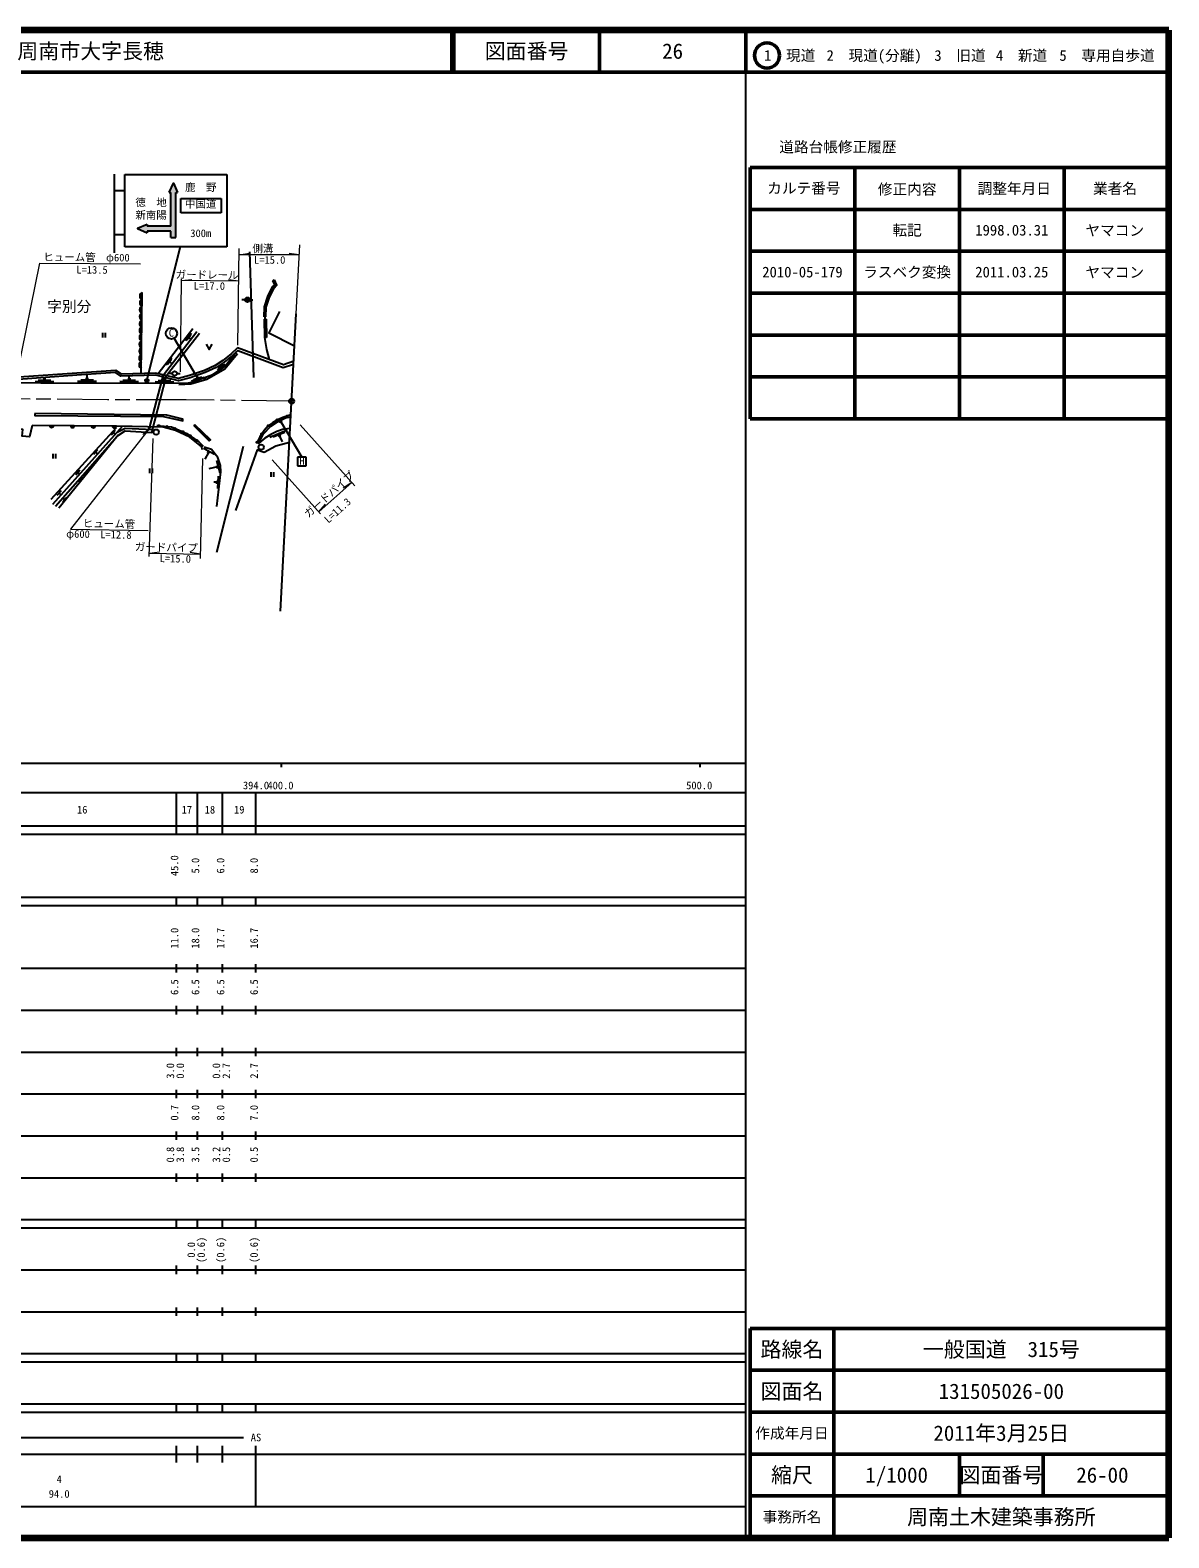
# Model space of a CAD drawing. Units: millimetres at full size, sheet at 1:1000; details may follow other scales. Extents: x 40000 to 680000, y 20000 to 380000.
# Drawn here: x 408070 to 680000, y 20000 to 380000 of the extents above; entities that cross this region are included whole.
import ezdxf
from ezdxf.enums import TextEntityAlignment as Align

# ---------------------------------------------------------------- set-up
doc = ezdxf.new("R2010")
doc.units = ezdxf.units.MM
doc.header["$LTSCALE"] = 1000
doc.header["$PDMODE"] = 32
doc.header["$PDSIZE"] = 500
doc.linetypes.add('CHAIN', pattern=[18.5, 12, -1.5, 3.5, -1.5])
for name, color, linetype, lineweight in [('M-BGD', 7, 'Continuous', 25), ('M-BGD-EXST', 7, 'Continuous', 25), ('M-BMK', 2, 'CHAIN', 13), ('M-BMK-OTRS', 5, 'Continuous', 25), ('M-BMK-ROW', 30, 'Continuous', 25), ('M-BMK-SRVR', 3, 'Continuous', 25), ('M-STR-HTXT', 7, 'Continuous', 13), ('M-STR-STRC', 7, 'Continuous', 25), ('M-TTL', 2, 'Continuous', 140), ('M-TTL-BAND', 7, 'Continuous', 25), ('M-TTL-FRAM', 2, 'Continuous', 50), ('M-TTL-LINE', 7, 'Continuous', 50)]:
    doc.layers.add(name, color=color, linetype=linetype, lineweight=lineweight)
for name, color, linetype in [('M-BMK-HTXT', 7, 'Continuous'), ('M-OTRS', 6, 'Continuous'), ('M-TTL-TXT', 7, 'Continuous')]:
    doc.layers.add(name, color=color, linetype=linetype)
doc.styles.add('ＭＳ ゴシック', font='')
doc.styles.get('ＭＳ ゴシック').set_extended_font_data('MS Gothic')

msp = doc.modelspace()

# ---------------------------------------------------------------- hatches: boundary and pattern name
at = {"layer": 'M-BGD'}
for points in [[(466319, 318430), (466531, 318644), (466213, 318938), (465964, 318687), (465469, 317713), (465855, 317517)], [(466393, 320348), (466002, 320162), (466463, 319189), (466854, 319375)], [(460497, 315620, -1), (459397, 315620, -1)], [(465215, 316256), (464813, 316421), (464297, 314806), (464709, 314674)], [(464426, 312822), (463993, 312833), (463958, 311537), (464390, 311525)], [(464417, 310998), (463984, 310992), (464001, 309629), (464434, 309634)], [(464455, 307992), (464022, 307986), (464040, 306640), (464473, 306645)], [(412691, 285556), (413682, 285549, -0.82183)], [(417691, 285519), (418682, 285511, -0.82183)], [(422691, 285481), (423682, 285474, -0.82183)], [(427691, 285444), (428681, 285436, -0.82183)]]:
    msp.add_hatch(color=256, dxfattribs=at).paths.add_polyline_path(points)
at = {"layer": 'M-BGD-EXST'}
for points in [[(448609, 296525, -1), (448169, 296286, -0.41421), (448269, 296625, -0.41421)], [(468055, 286724, -1), (467616, 286485, -0.41421), (467716, 286824, -0.41421)]]:
    msp.add_hatch(color=256, dxfattribs=at).paths.add_polyline_path(points)
at = {"layer": 'M-STR-STRC'}
for points in [[(441680, 330479), (441680, 332021), (436025, 332021), (436025, 331621), (433715, 332621), (436025, 333621), (436025, 333221), (441680, 333221), (441680, 341223), (441280, 341223), (442280, 343438), (443280, 341223), (442880, 341223), (442880, 330479)], [(435600, 296119, -0.41421), (435723, 296671, -0.41421), (436275, 296549, -1)]]:
    msp.add_hatch(color=256, dxfattribs=at).paths.add_polyline_path(points)

# ---------------------------------------------------------------- linework, layer by layer
at = {"layer": 'M-BGD'}
for p, q in [((434614, 298012), (434817, 317364)), ((465855, 317517), (465469, 317713)), ((466002, 320162), (466393, 320348)), ((466531, 318644), (466213, 318938)), ((466463, 319189), (466854, 319375)), ((459397, 315620), (458647, 315620)), ((460497, 315620), (461247, 315620)), ((464709, 314674), (464297, 314806)), ((465215, 316256), (464813, 316421)), ((463958, 311537), (464390, 311525)), ((464417, 310998), (463984, 310992)), ((464426, 312822), (463993, 312833)), ((464434, 309634), (464001, 309629)), ((464417, 310998), (464473, 306645)), ((425346, 307741), (425346, 306623)), ((426013, 307741), (426013, 306623)), ((438649, 297983), (446955, 308729)), ((439934, 297674), (447853, 308057)), ((440618, 297511), (448481, 307653)), ((446572, 307537), (445159, 305786)), ((446453, 307151), (445511, 305984)), ((446209, 306609), (445989, 306337)), ((446099, 306473), (446437, 306200)), ((464455, 307992), (464022, 307986)), ((464473, 306645), (464040, 306640)), ((441926, 301751), (440552, 299969)), ((441816, 301362), (440900, 300174)), ((441583, 300815), (441369, 300538)), ((441476, 300677), (441947, 300313)), ((452843, 298931), (454656, 300264)), ((453056, 299274), (454265, 300163)), ((453571, 299840), (453419, 300047)), ((453430, 299736), (453712, 299943)), ((409250, 296122), (413750, 296102)), ((410002, 296418), (413002, 296406)), ((411153, 296713), (411853, 296711)), ((411503, 296712), (411589, 297054)), ((419411, 296203), (423911, 296203)), ((420161, 296503), (423161, 296503)), ((421311, 296803), (422011, 296803)), ((421661, 296803), (421661, 297752)), ((429469, 296152), (433969, 296116)), ((430222, 296446), (433221, 296422)), ((431374, 296737), (432074, 296731)), ((431724, 296734), (431729, 297406)), ((437903, 296070), (442402, 296016)), ((438656, 296361), (441656, 296325)), ((439810, 296647), (440510, 296639)), ((440160, 296643), (440165, 297082)), ((442026, 298023), (441276, 298023)), ((443126, 298023), (443876, 298023)), ((446614, 296267), (449639, 297148)), ((447060, 296615), (449076, 297203)), ((447774, 297042), (448244, 297179)), ((448009, 297111), (447804, 297529)), ((428681, 285435), (408522, 285586)), ((413111, 268040), (428695, 285156)), ((430106, 285410), (413443, 266702)), ((428382, 284421), (427389, 283297)), ((469477, 284518), (465333, 282763)), ((429123, 283261), (414937, 265900)), ((428114, 283891), (427882, 283628)), ((427998, 283760), (428355, 283444)), ((468903, 283950), (466141, 282780)), ((467961, 283225), (467317, 282952)), ((467639, 283088), (468224, 281707)), ((413453, 278856), (413453, 277738)), ((414120, 278856), (414120, 277738)), ((424165, 279809), (423183, 278675)), ((423902, 279276), (423673, 279011)), ((423788, 279144), (424204, 278783)), ((423841, 276939), (424410, 277636)), ((424056, 277344), (423931, 277446)), ((423989, 277263), (424122, 277425)), ((452078, 278647), (449477, 280141)), ((450628, 279134), (449801, 277601)), ((450931, 278960), (450324, 279308)), ((453433, 274326), (452689, 277232)), ((419928, 274913), (418963, 273764)), ((419673, 274376), (419448, 274108)), ((419560, 274242), (419903, 273954)), ((436580, 275353), (436580, 274235)), ((437247, 275353), (437247, 274235)), ((452771, 275705), (450718, 275279)), ((452857, 275366), (452684, 276044)), ((465509, 274490), (465509, 273372)), ((466175, 274490), (466175, 273372)), ((415442, 270038), (414466, 268899)), ((419809, 272059), (420753, 273225)), ((420164, 272737), (419944, 272915)), ((420054, 272601), (420274, 272873)), ((452680, 272035), (451931, 272077)), ((452660, 271685), (452700, 272384)), ((452894, 270520), (453065, 273515)), ((415182, 269504), (414954, 269238)), ((415068, 269371), (415494, 269005)), ((415895, 267349), (416854, 268503)), ((416259, 268022), (415895, 268314)), ((416147, 267887), (416371, 268156))]:
    msp.add_line(p, q, dxfattribs=at)
for points in [[(457354, 303229), (454745, 299873), (451285, 297515), (445789, 295638), (340199, 295895), (276871, 296841), (273629, 298980), (269424, 303274), (267287, 307916), (266483, 314191), (267008, 319948), (275944, 319207)], [(463958, 311537), (464023, 313951), (464813, 316421), (465964, 318687), (466463, 319189), (466002, 320162)], [(464390, 311525), (464455, 313878), (465215, 316256), (466319, 318430), (466985, 319099), (466393, 320348)], [(463984, 310992), (464040, 306607), (464508, 303781), (465134, 301350)], [(467586, 312835), (465047, 307732), (471202, 304630)], [(457566, 304158), (456057, 302704), (454094, 301117), (452229, 299888), (449697, 298747), (446152, 297501), (443467, 296822), (438110, 298113), (429909, 297875), (428553, 298761), (419206, 298102), (405416, 297152), (403216, 298598), (390555, 297768), (387905, 298933), (353786, 297339)], [(457674, 303537), (456402, 302313), (454402, 300695), (452481, 299430), (449891, 298263), (446302, 297001), (443470, 296285), (438055, 297590), (429760, 297349), (428415, 298229), (419242, 297582), (405277, 296619), (403076, 298067), (390462, 297239), (387808, 298406), (353810, 296818)], [(443553, 295372), (446403, 295539), (450291, 296685), (454530, 299145), (457586, 302776)], [(450098, 305018), (450813, 303723), (451529, 305018)], [(471009, 300989), (468565, 300077), (457566, 304158)], [(457674, 303537), (468515, 299415), (470971, 300276)], [(414156, 266338), (428939, 283137), (430736, 284343), (437131, 283907), (440618, 297509)], [(435736, 284002), (436664, 285294), (439934, 297674)], [(470327, 288116), (468403, 287541), (466969, 286910), (465929, 286266), (464876, 285516), (463942, 284425), (462889, 282925), (462179, 281439)], [(408522, 285586), (407945, 282925), (406186, 283025), (406286, 284682), (357289, 285734), (353708, 285089), (339842, 285333)], [(449143, 279894), (449071, 280522), (446236, 282781), (442808, 284395), (439865, 285238), (428681, 285435)], [(428833, 283980), (430751, 284992), (437312, 284615)], [(438320, 285592), (441835, 285248), (445462, 283725), (448356, 281687), (449370, 280650)], [(470156, 284906), (468311, 284648), (466995, 284201), (465547, 283491), (464126, 282557), (462639, 281321), (463758, 283609), (465547, 285463), (467350, 286608), (469035, 287436), (470303, 287664)], [(457228, 265297), (462379, 279754), (463981, 279228), (466731, 280757), (469983, 281629)], [(452677, 266247), (453643, 274551), (453552, 276050), (452857, 277967), (451376, 279836), (449599, 280409)]]:
    msp.add_lwpolyline(points, dxfattribs=at)
for points in [[(409210, 288506), (409210, 287977), (439910, 287766), (444502, 286707), (444523, 287078), (440699, 288070)], [(447388, 285768), (447206, 285508), (450814, 281903), (451107, 282179)]]:
    msp.add_lwpolyline(points, close=True, dxfattribs=at)
for centre, radius in [((459947, 315620), 550), ((454895, 299813), 150), ((456183, 301343), 150), ((442576, 298023), 550), ((443976, 295547), 150), ((445973, 295664), 150), ((447907, 296138), 150), ((449825, 296704), 150), ((451595, 297615), 150), ((453325, 298619), 150), ((438159, 284028), 629), ((438774, 285548), 150), ((440764, 285353), 150), ((442687, 284890), 150), ((464945, 285565), 150), ((467031, 286938), 150), ((469362, 287828), 150), ((444531, 284116), 150), ((446272, 283155), 150), ((447908, 282003), 150), ((462255, 281598), 150), ((463234, 280419), 629), ((463379, 283623), 150)]:
    msp.add_circle(centre, radius, dxfattribs=at)
for centre, radius, start, end in [((435138, 316534), 886, 111.11367, 247.68182), ((435103, 313234), 886, 111.11367, 247.68182), ((435120, 314884), 886, 111.11367, 247.68182), ((435068, 309934), 886, 111.11367, 247.68182), ((435086, 311584), 886, 111.11367, 247.68182), ((435034, 306635), 886, 111.11367, 247.68182), ((435051, 308284), 886, 111.11367, 247.68182), ((434982, 301685), 886, 111.11367, 247.68182), ((434999, 303335), 886, 111.11367, 247.68182), ((435016, 304985), 886, 111.11367, 247.68182), ((434964, 300035), 886, 111.11367, 247.68182), ((413187, 285650), 505, 190.74146, 348.39965), ((418187, 285613), 505, 190.74146, 348.39965), ((423187, 285575), 505, 190.74146, 348.39965), ((428187, 285538), 505, 190.74146, 348.39965)]:
    msp.add_arc(centre, radius, start, end, dxfattribs=at)
at = {"layer": 'M-BGD-EXST'}
for p, q in [((448389, 296406), (442477, 306421)), ((467836, 286604), (472946, 278073)), ((473996, 278073), (471896, 278073)), ((471896, 278073), (471896, 275973)), ((473996, 275973), (473996, 278073)), ((471896, 275973), (473996, 275973))]:
    msp.add_line(p, q, dxfattribs=at)
for centre, radius in [((441791, 307583), 1350), ((448389, 296406), 250), ((467836, 286604), 250)]:
    msp.add_circle(centre, radius, dxfattribs=at)
at = {"layer": 'M-BMK'}
msp.add_lwpolyline([(470502, 291420), (445348, 291746), (426541, 291759), (384727, 292083), (376767, 292170), (345227, 292452), (313830, 292633), (286660, 292834), (276704, 292921), (244193, 293117), (186615, 293527), (176714, 293592), (149908, 294052), (118967, 294366), (95029, 294661), (76441, 294846)], dxfattribs=at)
at = {"layer": 'M-BMK-OTRS'}
msp.add_line((467843, 241256), (471608, 312293), dxfattribs=at)
at = {"layer": 'M-BMK-ROW'}
for p, q in [((461517, 297091), (460570, 327092)), ((452623, 255369), (459008, 280656))]:
    msp.add_line(p, q, dxfattribs=at)
at = {"layer": 'M-BMK-SRVR'}
msp.add_circle((470502, 291420), 600, dxfattribs=at)
at = {"layer": 'M-OTRS'}
msp.add_point((470502, 291420), dxfattribs=at)
at = {"layer": 'M-STR-HTXT'}
for p, q in [((457640, 304762), (458012, 327857)), ((471608, 312293), (472457, 328736)), ((457988, 326383), (460420, 326721)), ((472335, 326363), (457988, 326383)), ((472335, 326363), (469904, 326708)), ((443971, 298402), (444217, 320528)), ((444213, 320184), (446648, 320498)), ((457886, 320031), (455459, 320400)), ((457886, 320031), (444213, 320184)), ((436762, 285150), (434993, 283448)), ((472542, 285793), (485584, 271230)), ((436505, 254306), (437454, 282489)), ((449224, 277687), (448696, 253825)), ((465860, 277433), (477403, 264510)), ((484884, 272012), (476996, 264966)), ((484884, 272012), (482843, 270648)), ((476996, 264966), (478581, 266841)), ((436533, 255141), (438971, 255429)), ((436533, 255141), (448719, 254871)), ((448719, 254871), (446296, 255266))]:
    msp.add_line(p, q, dxfattribs=at)
for points in [[(405015, 298103), (410360, 324398), (434411, 324188)], [(436762, 285150), (417716, 260856), (436285, 260500)]]:
    msp.add_lwpolyline(points, dxfattribs=at)
at = {"layer": 'M-STR-STRC'}
for p, q in [((428215, 326819), (428215, 345633)), ((430649, 345512), (455036, 345512)), ((430649, 328295), (430649, 345512)), ((455036, 345512), (455036, 328295)), ((430649, 341671), (428320, 341671)), ((441280, 341223), (441680, 341223)), ((441680, 333221), (441680, 341223)), ((442880, 330479), (442880, 341223)), ((442880, 341223), (443280, 341223)), ((444059, 339795), (453692, 339795)), ((444059, 336414), (444059, 339795)), ((453692, 339795), (453692, 336414)), ((453692, 336414), (444059, 336414)), ((436025, 333621), (436025, 333221)), ((441680, 333221), (436025, 333221)), ((441680, 332021), (436025, 332021)), ((436025, 332021), (436025, 331621)), ((441680, 330479), (441680, 332021)), ((430649, 331138), (428215, 331138)), ((455036, 328295), (430649, 328295)), ((435938, 296334), (443947, 328353)), ((441680, 330479), (442880, 330479))]:
    msp.add_line(p, q, dxfattribs=at)
for points in [[(441280, 341223), (442280, 343438), (443280, 341223)], [(436025, 333621), (433715, 332621), (436025, 331621)]]:
    msp.add_lwpolyline(points, dxfattribs=at)
msp.add_circle((435938, 296334), 400, dxfattribs=at)
at = {"layer": 'M-TTL'}
for p, q in [((680000, 380000), (40000, 380000)), ((680000, 20000), (680000, 380000)), ((40000, 20000), (680000, 20000))]:
    msp.add_line(p, q, dxfattribs=at)
at = {"layer": 'M-TTL-BAND'}
for p, q in [((579000, 20000), (579000, 370000)), ((40000, 205000), (579000, 205000)), ((468000, 205000), (468000, 204000)), ((568000, 205000), (568000, 204000)), ((68000, 198000), (579000, 198000)), ((443000, 188000), (443000, 198000)), ((448000, 188000), (448000, 198000)), ((454000, 188000), (454000, 198000)), ((462000, 188000), (462000, 198000)), ((40000, 190000), (579000, 190000)), ((40000, 188000), (579000, 188000)), ((40000, 173000), (579000, 173000)), ((443000, 171000), (443000, 173000)), ((448000, 171000), (448000, 173000)), ((454000, 171000), (454000, 173000)), ((462000, 171000), (462000, 173000)), ((40000, 171000), (579000, 171000)), ((40000, 156000), (579000, 156000)), ((443000, 155000), (443000, 157000)), ((448000, 155000), (448000, 157000)), ((454000, 155000), (454000, 157000)), ((462000, 155000), (462000, 157000)), ((46000, 146000), (579000, 146000)), ((443000, 145000), (443000, 147000)), ((448000, 145000), (448000, 147000)), ((454000, 145000), (454000, 147000)), ((462000, 145000), (462000, 147000)), ((443000, 135000), (443000, 137000)), ((448000, 135000), (448000, 137000)), ((454000, 135000), (454000, 137000)), ((462000, 135000), (462000, 137000)), ((52000, 136000), (579000, 136000)), ((46000, 126000), (579000, 126000)), ((443000, 125000), (443000, 127000)), ((448000, 125000), (448000, 127000)), ((454000, 125000), (454000, 127000)), ((462000, 125000), (462000, 127000)), ((52000, 116000), (579000, 116000)), ((443000, 115000), (443000, 117000)), ((448000, 115000), (448000, 117000)), ((454000, 115000), (454000, 117000)), ((462000, 115000), (462000, 117000)), ((46000, 106000), (579000, 106000)), ((443000, 105000), (443000, 107000)), ((448000, 105000), (448000, 107000)), ((454000, 105000), (454000, 107000)), ((462000, 105000), (462000, 107000)), ((40000, 96000), (579000, 96000)), ((40000, 94000), (579000, 94000)), ((443000, 94000), (443000, 96000)), ((448000, 94000), (448000, 96000)), ((454000, 94000), (454000, 96000)), ((462000, 94000), (462000, 96000)), ((49000, 84000), (579000, 84000)), ((443000, 83000), (443000, 85000)), ((448000, 83000), (448000, 85000)), ((454000, 83000), (454000, 85000)), ((462000, 83000), (462000, 85000)), ((40000, 74000), (579000, 74000)), ((443000, 73000), (443000, 75000)), ((448000, 73000), (448000, 75000)), ((454000, 73000), (454000, 75000)), ((462000, 73000), (462000, 75000)), ((40000, 64000), (579000, 64000)), ((40000, 62000), (579000, 62000)), ((443000, 62000), (443000, 64000)), ((448000, 62000), (448000, 64000)), ((454000, 62000), (454000, 64000)), ((462000, 62000), (462000, 64000)), ((40000, 52000), (579000, 52000)), ((443000, 50000), (443000, 52000)), ((448000, 50000), (448000, 52000)), ((454000, 50000), (454000, 52000)), ((462000, 50000), (462000, 52000)), ((40000, 50000), (579000, 50000)), ((71000, 44000), (459000, 44000)), ((40000, 40000), (579000, 40000)), ((443000, 38000), (443000, 42000)), ((448000, 38000), (448000, 42000)), ((454000, 38000), (454000, 42000)), ((462000, 27500), (462000, 42000)), ((68000, 27500), (579000, 27500))]:
    msp.add_line(p, q, dxfattribs=at)
at = {"layer": 'M-TTL-FRAM'}
for p, q in [((580000, 347197), (580000, 287197)), ((580000, 347197), (680000, 347197)), ((580000, 287197), (680000, 287197)), ((680000, 70000), (580000, 70000)), ((580000, 70000), (580000, 20000))]:
    msp.add_line(p, q, dxfattribs=at)
at = {"layer": 'M-TTL-LINE'}
for p, q in [((508747, 380000), (508747, 370000)), ((509247, 380000), (509247, 370000)), ((543997, 380000), (543997, 370000)), ((579000, 380000), (579000, 370000)), ((40000, 370000), (680000, 370000)), ((605000, 347197), (605000, 287197)), ((630000, 347197), (630000, 287197)), ((655000, 347197), (655000, 287197)), ((580000, 337197), (680000, 337197)), ((580000, 327197), (680000, 327197)), ((580000, 317197), (680000, 317197)), ((580000, 307197), (680000, 307197)), ((580000, 297197), (680000, 297197)), ((600000, 70000), (600000, 20000)), ((680000, 60000), (580000, 60000)), ((680000, 50000), (580000, 50000)), ((680000, 40000), (580000, 40000)), ((630000, 40000), (630000, 30000)), ((650000, 40000), (650000, 30000)), ((680000, 30000), (580000, 30000))]:
    msp.add_line(p, q, dxfattribs=at)
msp.add_circle((584031, 373958), 3000, dxfattribs=at)

# ---------------------------------------------------------------- texts
at = {"layer": 'M-BGD-EXST', "style": 'ＭＳ ゴシック'}
msp.add_text('C', height=1833, rotation=358.508, dxfattribs=at).set_placement((441136, 306291), align=Align.BOTTOM_LEFT)
msp.add_text('H', height=1833, dxfattribs=at).set_placement((472349, 275665), align=Align.BOTTOM_LEFT)
at = {"layer": 'M-BMK-HTXT', "style": 'ＭＳ ゴシック'}
msp.add_text('字別分', height=2566, dxfattribs=at).set_placement((417416, 311981), align=Align.BOTTOM_CENTER)
at = {"layer": 'M-STR-HTXT', "style": 'ＭＳ ゴシック'}
for s, rotation, p in [('側溝', 359.92, (461146, 326379)), ('ヒューム管\u3000φ600', 359.501, (411186, 324390)), ('L=15.0', 359.92, (461537, 323685)), ('L=13.5', 359.501, (419094, 321349)), ('ガードレール', 359.362, (442805, 320199)), ('L=17.0', 359.362, (447115, 317502)), ('ガードパイプ', 41.772, (474854, 263054)), ('L=11.3', 41.772, (479651, 261733)), ('ヒューム管', 358.901, (420618, 260800)), ('φ600  L=12.8', 358.901, (416655, 258298)), ('ガードパイプ', 358.731, (433056, 255218)), ('L=15.0', 358.731, (438965, 252437))]:
    msp.add_text(s, height=1833, rotation=rotation, dxfattribs=at).set_placement(p, align=Align.BOTTOM_LEFT)
at = {"layer": 'M-STR-STRC', "style": 'ＭＳ ゴシック'}
for s, p in [('鹿\u3000野', (448807, 341038)), ('徳  地', (436945, 337390)), ('中国道', (448807, 337038)), ('新南陽', (436945, 334390)), ('300m', (448807, 330038))]:
    msp.add_text(s, height=1833, dxfattribs=at).set_placement(p, align=Align.BOTTOM_CENTER)
at = {"layer": 'M-TTL-BAND', "style": 'ＭＳ ゴシック'}
for s, p in [('394.0', (462000, 198195)), ('400.0', (467844, 198195)), ('500.0', (567844, 198195)), ('16', (420500, 192405)), ('17', (445500, 192405)), ('18', (451000, 192405)), ('19', (458000, 192405)), ('AS', (462000, 42500)), ('4', (415000, 32523)), ('94.0', (415000, 29033))]:
    msp.add_text(s, height=1833, dxfattribs=at).set_placement(p, align=Align.BOTTOM_CENTER)
for s, p in [('45.0', (444000, 180500)), ('5.0', (449000, 180500)), ('6.0', (455000, 180500)), ('8.0', (463000, 180500)), ('11.0', (444000, 163174)), ('18.0', (449000, 163174)), ('17.7', (455000, 163174)), ('16.7', (463000, 163174)), ('6.5', (444000, 151500)), ('6.5', (449000, 151500)), ('6.5', (455000, 151500)), ('6.5', (463000, 151500)), ('3.0', (443000, 131500)), ('0.0', (445370, 131500)), ('0.0', (454000, 131500)), ('2.7', (456370, 131500)), ('2.7', (463000, 131500)), ('0.7', (444000, 121500)), ('8.0', (449000, 121500)), ('8.0', (455000, 121500)), ('7.0', (463000, 121500)), ('0.8', (443000, 111500)), ('3.8', (445370, 111500)), ('3.5', (449000, 111500)), ('3.2', (454000, 111500)), ('0.5', (456370, 111500)), ('0.5', (463000, 111500)), ('0.0', (448000, 88764)), ('(0.6)', (450370, 88764)), ('(0.6)', (455000, 88764)), ('(0.6)', (463000, 88764))]:
    msp.add_text(s, height=1833, rotation=90, dxfattribs=at).set_placement(p, align=Align.BOTTOM_CENTER)
at = {"layer": 'M-TTL-TXT', "style": 'ＭＳ ゴシック'}
msp.add_text('周南市大字長穂', height=3666, dxfattribs=at).set_placement((405024, 375000), align=Align.MIDDLE_LEFT)
for s, height, p in [('図面番号', 3666, (526622, 375000)), ('26', 3666, (561497, 375000)), ('1\u3000現道', 2566, (589448, 373958)), ('2\u3000現道(分離)', 2566, (609619, 373958)), ('3\u3000旧道', 2566, (630121, 373958)), ('4\u3000新道', 2566, (644824, 373958)), ('5\u3000専用自歩道', 2566, (665228, 373958)), ('道路台帳修正履歴', 2566, (600968, 352113)), ('カルテ番号', 2566, (592839, 342277)), ('修正内容', 2566, (617509, 342023)), ('調整年月日', 2566, (643089, 342197)), ('業者名', 2566, (667134, 342197)), ('転記', 2566, (617500, 332245)), ('1998.03.31', 2566, (642500, 332245)), ('ヤマコン', 2566, (667077, 332189)), ('2010-05-179', 2566, (592500, 322245)), ('ラスベク変換', 2566, (617500, 322245)), ('2011.03.25', 2566, (642500, 322245)), ('ヤマコン', 2566, (667077, 322189)), ('路線名', 3666, (590000, 65000)), ('路線名', 3666, (590000, 65000)), ('一般国道\u3000315号', 3666, (640000, 65000)), ('図面名', 3666, (590000, 55000)), ('図面名', 3666, (590000, 55000)), ('131505026-00', 3666, (640000, 55000)), ('2011年3月25日', 3666, (640000, 45000)), ('作成年月日', 2566, (590000, 45000)), ('作成年月日', 2566, (590000, 45000)), ('縮尺', 3666, (590000, 35000)), ('縮尺', 3666, (590000, 35000)), ('1/1000', 3666, (615000, 35000)), ('図面番号', 3666, (640000, 35000)), ('図面番号', 3666, (640000, 35000)), ('26-00', 3666, (664125, 35000)), ('事務所名', 2566, (590000, 25000)), ('事務所名', 2566, (590000, 25000)), ('周南土木建築事務所', 3666, (640000, 25000))]:
    msp.add_text(s, height=height, dxfattribs=at).set_placement(p, align=Align.MIDDLE_CENTER)

doc.saveas('drawing.dxf')
